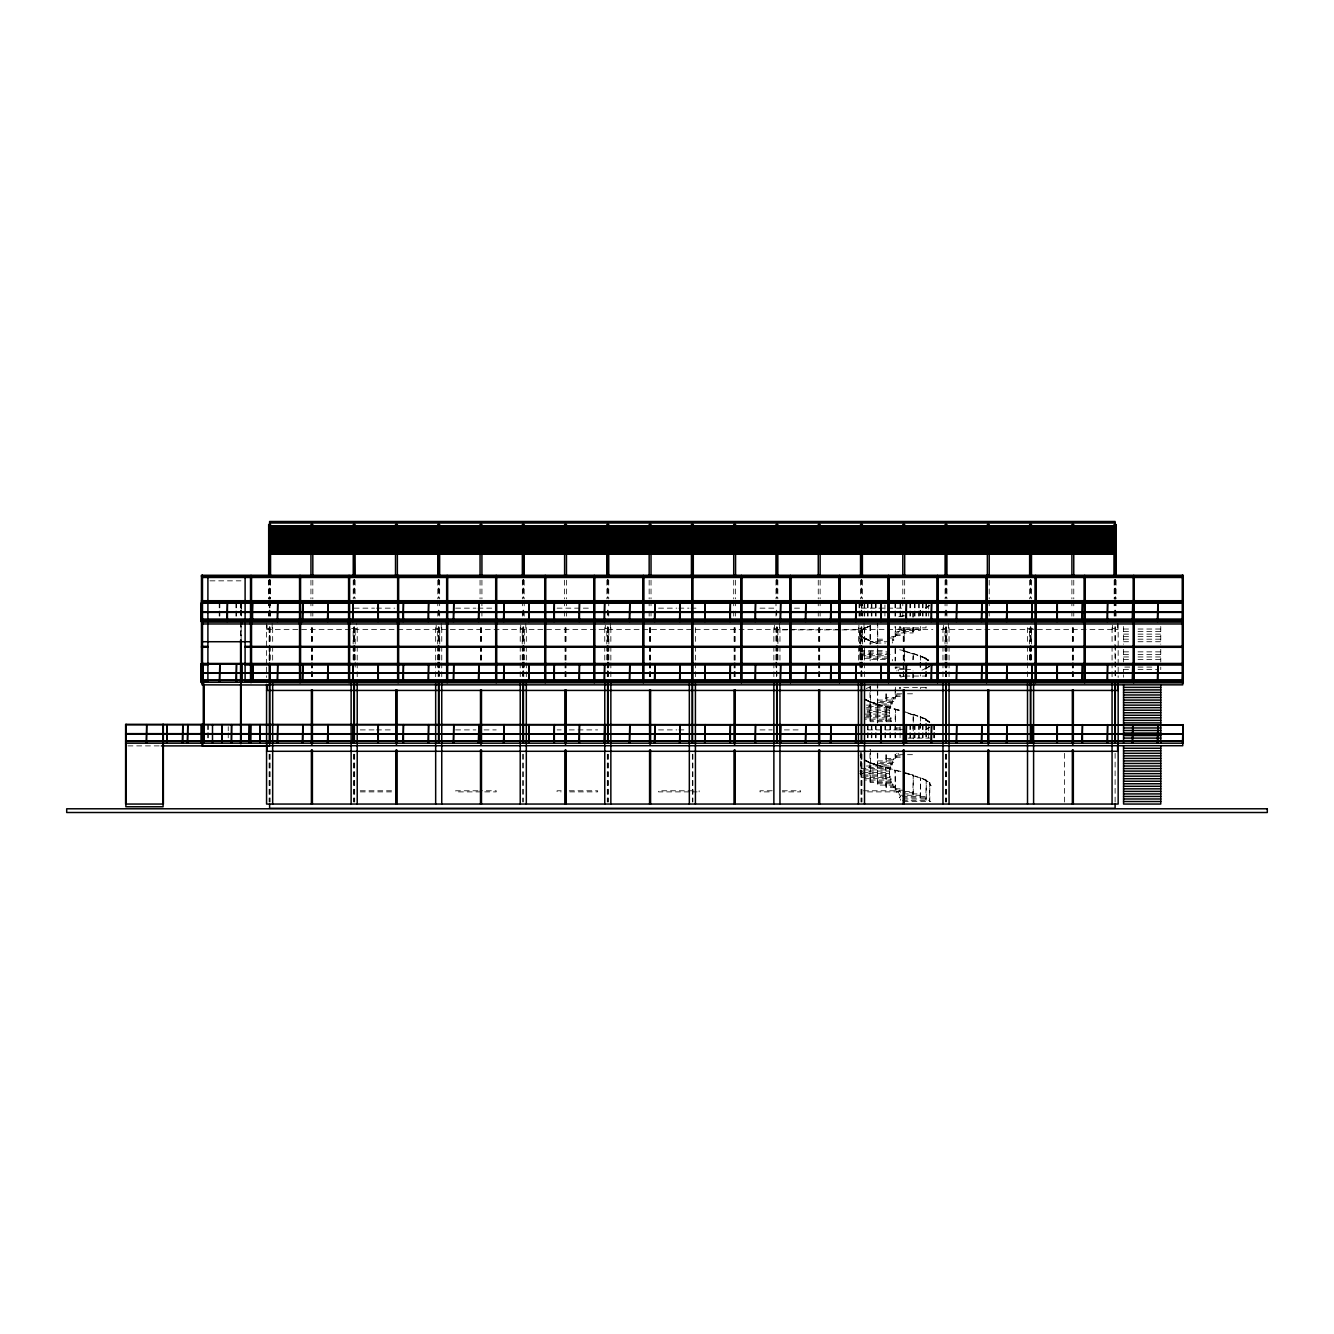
<?xml version="1.0" encoding="UTF-8"?>
<svg xmlns="http://www.w3.org/2000/svg" width="1334" height="1334" viewBox="0 0 1334 1334"><rect width="100%" height="100%" fill="white"/><g stroke="black" fill="none" stroke-linecap="round" stroke-linejoin="round"><path stroke-width="0.75" stroke-dasharray="5 3.75" d="M860.68 630.448L859.463 633.55L861.264 630.448L860.063 632.983L861.28 635.518L870.368 641.154L864.249 638.619L860.68 636.085L859.463 633.55L860.68 630.448L870.368 625.379M859.496 632.983L861.264 636.085L859.496 633.55M929.281 783.208L931.082 785.743L925.796 780.09L929.348 782.641M930.498 785.743L929.298 782.641M864.816 638.052L870.368 641.154M861.28 757.262L860.063 755.311M928.647 660.613L920.21 655.811L928.097 660.613M920.11 656.378C945.823 665.082 891.095 645.106 920.143 656.378M929.831 722.328L920.21 716.692L929.281 722.328M920.11 717.258C945.823 725.963 891.095 705.986 920.143 717.258M926.313 780.09L920.21 777.555L929.881 782.641M864.249 638.619L877.639 643.705L870.285 641.154M864.816 698.933L870.368 702.034L866.216 699.783M864.816 759.813L870.368 762.915L866.216 760.647M925.746 658.913L928.697 660.03M925.746 719.793L929.298 721.761M877.405 643.121L877.322 623.128M870.051 701.467L877.639 704.569L870.285 702.034M877.405 704.002L900.767 711.172M870.051 762.348L877.639 765.449L870.285 762.915M877.405 764.882L900.767 772.036M912.789 775.588L920.51 778.139L912.923 775.021M877.572 704.569L900.917 710.605L877.639 704.569M904.285 651.309L912.789 653.843M900.917 771.469L877.639 765.449M904.585 650.742L896.998 649.274M860.747 631.015L864.765 627.914L861.28 631.015M929.281 605.086L925.796 608.187L929.881 605.653M928.647 605.919L925.846 608.187L929.348 605.653M929.281 665.949L925.796 669.068L929.881 666.533M921.994 670.185L928.647 666.8M929.348 666.533L922.094 670.752M929.281 726.83L925.796 729.931L929.881 727.397M928.647 727.68L925.846 729.931L929.348 727.397M869.985 625.946L864.349 628.481L870.452 625.946M866.216 688.511L870.452 686.81M898.849 616.742L904.435 615.224M900.834 616.808L904.585 615.791M900.683 677.122L904.435 676.105M209.972 580.84L240.97 580.84M354.16 608.154L374.454 608.154M376.488 608.154L394.747 608.154M455.628 608.154L475.921 608.154M477.956 608.154L494.18 608.154M557.078 608.154L591.579 608.154M658.546 608.154L676.805 608.154M678.839 608.154L688.978 608.154M691.012 608.154L699.133 608.154M759.996 608.154L776.238 608.154M794.497 608.154L800.583 608.154M861.464 608.154L885.809 608.154M887.844 608.154L902.051 608.154M864.749 628.197L864.315 644.539M351.626 628.531L356.712 628.531L356.712 623.211M1028.03 628.531L1033.1 628.531M920.61 629.031L898.249 629.031L898.249 630.398L920.393 630.398L920.393 629.031M1123.562 629.031L1129.765 629.031M1138.035 629.031L1160.763 629.031M266.567 629.548L932.85 629.548M941.17 629.548L1118.159 629.548M787.277 629.881L775.904 629.881L775.904 644.005M789.344 629.881L859.78 629.881L859.78 644.005M861.197 630.732L860.764 644.072M1123.562 631.582L1129.765 631.582M1138.035 631.582L1160.763 631.582M859.563 633.266L859.98 643.605M895.281 634.117L904.685 634.117L904.685 627.914M1123.562 634.117L1129.765 634.117M1138.035 634.117L1160.763 634.117M895.281 635.468L904.469 635.468M891.612 636.652L895.498 636.652L895.498 626.313M1123.562 636.652L1129.765 636.652M1138.035 636.652L1160.763 636.652M888.01 638.002L895.281 638.002L895.064 626.313M877.522 639.186L886.093 639.186M1123.562 639.186L1129.765 639.186M1138.035 639.186L1160.763 639.186M877.522 640.537L886.093 640.537M889.194 641.721L870.168 641.721L870.168 643.071L885.392 643.071M1123.562 641.721L1129.765 641.721M1138.035 641.721L1160.763 641.721M859.78 650.692L885.476 650.692M904.269 651.025L904.685 661.364M859.563 651.859L889.561 651.859M1123.562 651.859L1129.765 651.859M1138.035 651.859L1160.763 651.859M859.78 653.226L889.361 653.226M890.162 654.41L860.764 654.41L860.764 646.14M1123.562 654.41L1129.765 654.41M1138.035 654.41L1160.763 654.41M860.98 655.761L889.561 655.761M889.194 656.945L864.315 656.945L864.315 646.606M1123.562 656.945L1129.765 656.945M1138.035 656.945L1160.763 656.945M864.532 658.296L890.162 658.296M885.392 659.48L869.968 659.48L869.968 651.209M1123.562 659.48L1129.765 659.48M1138.035 659.48L1160.763 659.48M895.064 667.083L904.469 667.083M1129.765 667.083L1123.562 667.083L1123.562 672.153M1138.035 667.083L1154.56 667.083M904.469 668.434L895.281 668.434L895.281 667.083M904.469 669.618L896.815 669.618L896.815 670.969M905.636 669.618L913.04 669.618L913.04 670.969M1123.562 669.618L1129.765 669.618M1138.035 669.618L1158.696 669.618M926.246 687.377L899.466 687.377L899.466 688.728M896.815 693.797L904.469 693.797M907.487 693.797L913.04 693.797M895.281 694.981L900.8 694.981M895.281 696.348L904.469 696.348M877.522 700.067L893.747 700.067L893.747 701.417L877.522 701.417M866.416 705.136L891.095 705.136L891.095 706.486L864.532 706.486M866.5 707.67L890.162 707.67L890.162 709.021L863.031 709.021M867.1 710.205L889.561 710.205L889.561 711.556L867.1 711.556M867.1 712.74L889.561 712.74L889.561 714.09L863.031 714.09M912.789 714.724L904.285 712.189M866.5 715.274L890.162 715.274L890.162 716.625L864.532 716.625M864.532 717.809L891.095 717.809L891.095 719.176L864.532 719.176M895.064 727.964L900.8 727.964M904.469 729.314L895.281 729.314L895.281 727.964M360.263 729.898L374.454 729.898M376.488 729.898L392.73 729.898M455.628 729.898L475.921 729.898M484.042 729.898L496.215 729.898M557.078 729.898L561.147 729.898M569.268 729.898L597.665 729.898M658.546 729.898L676.805 729.898M678.839 729.898L686.96 729.898M759.996 729.898L772.186 729.898M784.359 729.898L800.583 729.898M867.55 729.898L900.016 729.898M908.287 738.102L929.581 738.102M127.947 745.889L163.082 745.889M904.469 754.677L896.815 754.677L896.815 753.326M907.487 754.677L913.04 754.677L913.04 753.326M895.281 755.861L900.8 755.861M895.281 757.212L904.469 757.212M877.522 760.93L893.747 760.93L893.747 762.281L877.522 762.281M866.416 766.016L891.095 766.016L891.095 767.367L864.532 767.367M860.98 768.551L890.162 768.551L890.162 769.901L860.98 769.901M859.78 771.085L889.561 771.085L889.561 772.436L860.98 772.436M859.78 773.62L889.561 773.62L889.561 774.971L859.78 774.971M860.98 777.505L890.162 777.505L890.162 776.155L860.764 776.155L860.764 752.476M864.532 778.689L891.095 778.689L891.095 780.04L864.532 780.04M877.322 783.758L893.747 783.758L893.747 785.109L877.522 785.109L877.322 765.166L877.739 783.758M895.281 786.293L885.876 786.293L885.876 767.7L886.31 786.293M895.281 787.66L886.093 787.66L886.093 786.293M895.064 788.844L900.8 788.844M904.469 790.195L895.281 790.195L895.064 770.235L895.498 788.844M360.263 790.779L392.73 790.779M477.956 790.779L455.628 790.779L455.628 791.879L496.215 791.879L496.215 790.779L479.973 790.779M561.147 790.779L557.078 790.779L557.078 791.879L561.147 791.879M569.268 790.779L597.665 790.779L597.665 791.879L569.268 791.879M693.046 790.779L658.546 790.779L658.546 791.879L697.098 791.879M772.186 790.779L759.996 790.779L759.996 791.879L772.186 791.879M782.324 790.779L800.583 790.779L800.583 791.879L782.324 791.879M863.498 790.779L900.016 790.779M900.65 791.379L896.815 791.379L896.815 792.729L900.65 792.729M904.469 791.379L913.04 791.379L913.04 792.729L904.469 792.729M360.263 791.879L394.747 791.879M867.55 791.879L902.051 791.879M903.268 793.913L920.393 793.913M905.169 795.264L898.249 795.264L898.249 793.913L899.466 793.913L899.466 795.264M907.07 795.264L920.393 795.264M902.384 796.448L926.029 796.448L926.029 797.799L903.268 797.799M903.035 798.983L929.581 798.983M902.384 800.333L929.581 800.333M903.168 801.517L930.799 801.517M904.435 650.742L913.073 653.843L904.519 651.309M904.435 711.606L913.073 714.724L904.519 712.189M904.435 772.486L913.223 775.021L904.285 773.053M904.519 773.053L913.073 775.588M864.715 699.5L870.368 702.034M864.249 699.5L869.885 702.034M864.715 760.38L870.368 762.915M864.249 760.38L869.885 762.915M925.796 658.346L928.164 660.03M860.747 635.518L864.765 638.619M925.796 719.226L929.348 721.761M1160.763 626.496L1160.763 644.255M1160.763 649.324L1160.763 662.014M1160.763 667.083L1160.763 669.618M1123.562 626.496L1123.562 644.255M1123.562 649.324L1123.562 662.014M1123.562 674.704L1123.562 677.238M1118.159 623.462L1118.159 648.407M1118.159 650.492L1118.159 665.016M1118.159 667.083L1118.159 677.455M1117.642 623.211L1117.642 628.531L1112.573 628.531L1112.573 623.211M1116.041 580.19L1116.041 598.883M1116.041 600.817L1116.041 609.138M1116.041 611.122L1116.041 617.325M1115.658 579.856L1115.658 599.016M1115.658 600.634L1115.658 609.204M1115.658 611.039L1115.658 617.359M1115.307 579.356L1115.307 598.032M1115.307 610.155L1115.307 616.708M1115.307 626.78L1115.307 643.672M1115.307 645.473L1115.307 660.263M1115.307 662.098L1115.307 676.855M1114.907 579.356L1115.107 599.116M1115.107 600.634L1115.107 609.254M1114.907 610.155L1115.107 617.375M1114.907 626.78L1115.107 677.455M1115.107 753.326L1115.107 802.034M1114.557 579.856L1114.557 599.016M1114.557 600.634L1114.557 609.204M1114.557 611.039L1114.557 617.359M1114.173 580.19L1114.173 598.883M1114.173 600.817L1114.173 609.138M1114.173 611.122L1114.173 617.325M1112.072 627.664L1112.072 644.255M1112.072 646.34L1112.072 660.864M1112.072 662.931L1112.072 677.455M1073.77 580.19L1073.77 598.883M1073.77 600.817L1073.77 609.138M1073.77 611.122L1073.77 617.325M1073.336 627.664L1073.336 644.255M1073.336 646.34L1073.336 660.864M1073.336 662.931L1073.336 677.455M1072.836 627.664L1072.836 644.255M1072.836 646.34L1072.836 660.864M1072.836 662.931L1072.836 677.455M1072.336 627.664L1072.336 644.255M1072.336 646.34L1072.336 660.864M1072.336 662.931L1072.336 677.455M1071.902 580.19L1071.902 598.883M1071.902 600.817L1071.902 609.138M1071.902 611.122L1071.902 617.325M1064.382 753.326L1064.382 802.034M1031.582 644.005L1031.582 629.881L1029.548 629.881L1029.548 644.005M1031.582 646.006L1031.582 660.13M1031.499 580.19L1031.499 598.883M1031.065 627.664L1031.065 644.255M1031.065 646.34L1031.065 660.864M1030.765 579.356L1030.765 598.032M1030.765 626.78L1030.765 643.672M1030.765 645.473L1030.765 660.263M1030.565 627.664L1030.565 644.255M1030.565 646.34L1030.565 660.864M1030.365 579.356L1030.365 598.032M1030.365 626.78L1030.365 643.672M1030.365 645.473L1030.365 660.263M1030.048 627.664L1030.048 644.255M1030.048 646.34L1030.048 660.864M1029.631 580.19L1029.631 598.883M1029.548 646.006L1029.548 660.13M1027.514 627.664L1027.514 644.255M1027.514 646.34L1027.514 660.864M1027.514 662.931L1027.514 677.455M989.211 580.19L989.211 598.883M989.211 600.817L989.211 609.138M989.211 611.122L989.211 617.325M949.058 627.664L949.058 644.255M949.058 646.34L949.058 660.864M949.058 662.931L949.058 677.455M948.557 623.211L948.557 628.531L943.471 628.531L943.471 623.211M946.94 580.19L946.94 598.883M946.94 600.817L946.94 609.138M946.94 611.122L946.94 617.325M947.023 644.005L947.023 629.881L945.006 629.881L945.006 644.005M947.023 646.006L947.023 660.13M947.023 662.148L947.023 670.202M946.523 627.664L946.523 644.255M946.523 646.34L946.523 660.864M946.523 662.931L946.523 677.455M946.523 754.244L946.523 801.984M946.223 579.356L946.223 598.032M946.223 610.155L946.223 616.708M946.223 626.78L946.223 643.672M946.223 645.473L946.223 660.263M946.223 662.098L946.223 676.855M946.006 627.664L946.006 644.255M946.006 646.34L946.006 660.864M946.006 662.931L946.006 677.455M946.006 754.244L946.006 801.984M945.806 579.356L945.806 598.032M945.806 610.155L945.806 616.708M945.806 626.78L945.806 643.672M945.806 645.473L945.806 660.263M945.806 662.098L945.806 676.855M945.506 627.664L945.506 644.255M945.506 646.34L945.506 660.864M945.506 662.931L945.506 677.455M945.506 754.244L945.506 801.984M945.089 580.19L945.089 598.883M945.089 600.817L945.089 609.138M945.089 611.122L945.089 617.325M945.006 646.006L945.006 660.13M945.006 662.148L945.006 670.202M942.971 627.664L942.971 644.255M942.971 646.34L942.971 660.864M942.971 662.931L942.971 677.455M934.467 724.579L934.467 730.782M934.467 732.85L934.467 739.053M934.134 724.579L934.134 730.782M934.134 732.85L934.134 739.053M933.883 724.579L933.883 730.782M933.883 732.85L933.883 739.053M929.798 801.517L929.798 782.925L929.364 801.517M928.664 604.902L928.664 609.021M928.664 611.089L928.664 617.292M928.664 726.646L928.664 730.782M928.664 732.85L928.664 739.053M926.43 602.835L926.43 609.021M926.43 611.089L926.43 617.292M926.246 662.765L926.246 677.238M926.246 723.645L926.43 730.782M926.246 731.899L926.43 739.053M926.246 798.983L926.246 780.39L925.829 798.983M926.029 626.496L926.029 627.847L899.466 627.847L899.466 626.496M926.029 674.704L926.029 676.055L899.466 676.055L899.466 674.704M926.029 687.377L926.029 688.728M926.029 798.983L926.029 800.333M925.846 602.835L925.846 609.021M925.846 611.089L925.846 617.292M925.829 662.765L925.829 677.238M925.829 723.645L925.846 730.782M925.829 731.899L925.846 739.053M923.078 602.835L923.078 609.021M923.078 611.089L923.078 617.292M923.078 724.579L923.078 730.782M923.078 732.85L923.078 739.053M922.494 602.835L922.494 609.021M922.494 611.089L922.494 617.292M922.494 724.579L922.494 730.782M922.494 732.85L922.494 739.053M920.61 610.438L920.61 616.642M920.393 626.496L920.393 627.847M920.61 660.23L920.61 656.095L920.177 660.23M920.61 662.298L920.61 670.568M920.393 674.704L920.393 676.055M920.393 687.377L920.393 688.728M920.61 721.11L920.61 716.975L920.177 721.11M920.61 723.178L920.61 729.364M920.393 797.799L920.61 777.839L920.177 796.448M920.177 610.438L920.177 616.642M920.177 662.298L920.177 670.568M920.177 723.178L920.177 729.364M919.259 602.835L919.259 609.021M919.259 611.089L919.259 617.292M919.259 724.579L919.259 730.782M919.259 732.85L919.259 739.053M918.659 602.835L918.659 609.021M918.659 611.089L918.659 617.292M918.659 724.579L918.659 730.782M918.659 732.85L918.659 739.053M915.024 602.835L915.024 609.021M915.024 611.089L915.024 617.292M915.024 724.579L915.024 730.782M915.024 732.85L915.024 739.053M914.44 602.835L914.44 609.021M914.44 611.089L914.44 617.292M914.44 724.579L914.44 730.782M914.44 732.85L914.44 739.053M913.256 612.973L913.256 617.108M913.256 627.447L913.256 631.582L896.815 631.582L896.815 632.933L913.04 632.933L913.04 631.582M913.256 659.763L913.256 653.56L912.823 659.763M913.256 673.853L913.256 677.989M913.256 730.965L913.256 714.44L912.823 730.965M913.256 734.734L913.256 738.853M913.256 793.913L913.256 775.304L912.823 793.913M913.04 629.031L913.04 630.398M913.04 793.913L913.04 795.264M912.823 612.973L912.823 617.108M912.823 627.447L912.823 631.582M912.823 673.853L912.823 677.989M910.455 602.835L910.455 609.021M910.455 611.089L910.455 617.292M910.455 724.579L910.455 730.782M910.455 732.85L910.455 739.053M909.871 602.835L909.871 609.021M909.871 611.089L909.871 617.292M909.871 724.579L909.871 730.782M909.871 732.85L909.871 739.053M904.669 580.19L904.669 598.883M904.252 627.664L904.252 644.255M904.252 646.34L904.269 661.364M903.735 627.664L903.735 644.255M903.735 646.34L903.735 660.864M903.735 662.931L903.735 677.455M903.235 627.664L903.235 644.255M903.235 646.34L903.235 660.864M903.235 662.931L903.235 677.455M902.801 580.19L902.801 598.883M902.801 600.817L902.801 609.138M902.801 611.122L902.801 617.325M900.65 602.835L900.65 609.021M900.65 611.089L900.65 617.292M900.417 626.496L900.417 627.847M900.417 674.704L900.417 676.055M900.417 687.377L900.417 688.728M900.417 798.983L900.417 800.333M900.066 602.835L900.066 609.021M900.066 611.089L900.066 617.292M900.066 726.646L900.066 730.782M900.066 732.85L900.066 739.053M899.466 629.031L899.466 630.398M898.249 631.582L898.249 632.933M898.249 669.618L898.249 670.969M898.249 753.326L898.249 754.677M898.249 791.379L898.249 792.729M896.815 634.117L896.815 635.468M896.815 667.083L896.815 668.434M896.815 694.981L896.815 696.348M896.815 727.964L896.815 729.314M896.815 755.861L896.815 757.212M896.815 788.844L896.815 790.195M895.581 602.835L895.581 609.021M895.581 611.089L895.581 617.292M895.498 648.491L895.498 660.88M895.498 687.193L895.498 697.532L886.093 697.532L886.093 698.883L895.281 698.883L895.064 687.193M895.498 721.761L895.498 709.354L895.064 721.761M895.581 724.579L895.581 730.782M895.581 732.85L895.581 739.053M895.498 754.26L895.498 758.396L886.093 758.396L886.093 759.746L895.281 759.746L895.064 754.26M895.064 648.491L895.064 660.88M894.981 602.835L894.981 609.021M894.981 611.089L894.981 617.292M894.981 724.579L894.981 730.782M894.981 732.85L894.981 739.053M893.747 636.652L893.747 638.002M893.747 697.532L893.747 698.883M893.747 758.396L893.747 759.746M893.747 786.293L893.747 787.66M892.329 641.721L892.329 643.071M892.329 659.48L892.329 660.83M892.329 700.067L892.329 701.417M892.329 760.93L892.329 762.281M892.329 783.758L892.329 785.109M891.095 702.601L891.095 703.952M891.095 720.36L891.095 721.711M891.095 763.465L891.095 764.832M891.095 781.224L891.095 782.574M890.495 724.579L890.495 730.782M890.495 732.85L890.495 739.053M890.162 705.136L890.162 706.486M890.162 717.809L890.162 719.176M890.162 766.016L890.162 767.367M890.162 778.689L890.162 780.04M889.911 724.579L889.911 730.782M889.911 732.85L889.911 739.053M889.561 707.67L889.561 709.021M889.561 715.274L889.561 716.625M889.561 768.551L889.561 769.901M889.561 776.155L889.561 777.505M889.361 710.205L889.361 711.556M889.361 712.74L889.361 714.09M889.361 771.085L889.361 772.436M889.361 773.62L889.361 774.971M886.31 693.863L886.31 700.067M886.31 721.294L886.31 706.82L885.876 721.294M886.31 754.744L886.31 760.93M886.093 700.067L886.093 701.417M886.093 760.93L886.093 762.281M886.093 783.758L886.093 785.109M885.876 693.863L885.876 700.067M885.876 754.744L885.876 760.93M885.509 724.579L885.509 730.782M885.509 732.85L885.509 739.053M884.926 604.902L884.926 609.021M884.926 611.089L884.926 617.292M884.926 724.579L884.926 730.782M884.926 732.85L884.926 739.053M877.739 623.128L877.739 641.721M877.739 645.473L877.739 659.946M877.739 683.992L877.739 688.127M877.739 690.195L877.739 702.601M877.739 722.895L877.739 704.285L877.322 722.895M877.739 753.143L877.739 763.465M877.322 649.608L877.522 660.83M877.322 683.992L877.322 688.127M877.322 690.195L877.522 703.952M877.322 753.143L877.522 764.832M876.138 602.835L876.138 609.021M876.138 611.089L876.138 617.292M876.138 724.579L876.138 730.782M876.138 732.85L876.138 739.053M875.538 602.835L875.538 609.021M875.538 611.089L875.538 617.292M875.538 724.579L875.538 730.782M875.538 732.85L875.538 739.053M871.902 602.835L871.902 609.021M871.902 611.089L871.902 617.292M871.902 724.579L871.902 730.782M871.902 732.85L871.902 739.053M871.319 602.835L871.319 609.021M871.319 611.089L871.319 617.292M871.319 724.579L871.319 730.782M871.319 732.85L871.319 739.053M870.385 625.663L870.385 644.255M870.385 651.209L870.385 659.48M870.385 686.526L870.385 720.36M870.385 749.475L870.385 781.224M870.168 656.945L870.168 658.296M870.168 659.48L870.168 660.83M870.168 705.136L870.168 706.486M870.168 717.809L870.168 719.176M870.168 720.36L870.168 721.711L892.329 721.711L892.329 720.36L869.968 720.36L869.968 686.526M870.168 766.016L870.168 767.367M870.168 778.689L870.168 780.04M870.168 781.224L870.168 782.574L892.329 782.574L892.329 781.224L869.968 781.224L869.968 749.475M869.968 625.663L869.968 644.255M868.084 602.835L868.084 609.021M868.084 611.089L868.084 617.292M868.084 724.579L868.084 730.782M868.084 732.85L868.084 739.053M867.484 602.835L867.484 609.021M867.484 611.089L867.484 617.292M867.484 724.579L867.484 730.782M867.484 732.85L867.484 739.053M864.715 602.835L864.715 609.021M864.715 611.089L864.715 617.292M864.515 627.664L864.749 644.539M864.515 646.34L864.515 660.864M864.515 662.931L864.515 677.455M864.132 602.835L864.132 609.021M864.132 611.089L864.132 617.292M863.998 623.211L863.998 628.531L858.929 628.531L858.929 623.211M862.398 580.19L862.398 598.883M862.398 600.817L862.398 609.138M862.398 611.122L862.398 617.325M862.481 644.005L862.481 629.881L860.447 629.881L860.447 644.005M862.481 646.006L862.481 660.13M862.481 662.148L862.481 670.202M861.897 602.835L861.897 609.021M861.897 611.089L861.897 617.292M861.964 627.664L861.964 644.255M861.964 646.34L861.964 660.864M861.964 662.931L861.964 677.455M861.964 754.244L861.964 801.984M861.664 579.356L861.664 598.032M861.664 610.155L861.664 616.708M861.664 626.78L861.464 644.255M861.664 645.473L861.464 660.864M861.664 662.098L861.464 677.455M861.464 754.244L861.464 801.984M861.264 579.356L861.264 598.032M861.297 602.835L861.297 609.021M861.264 610.155L861.297 617.292M861.264 626.78L861.197 644.072M861.264 645.473L861.264 660.263M861.264 662.098L861.264 676.855M861.197 752.476L861.197 776.155M860.964 627.664L860.964 644.255M860.964 646.34L860.964 660.864M860.964 662.931L860.964 677.455M860.964 754.244L860.964 801.984M860.53 580.19L860.53 598.883M860.53 600.817L860.53 609.138M860.53 611.122L860.53 617.325M860.447 646.006L860.447 660.13M860.447 662.148L860.447 670.202M859.98 645.673L859.98 651.859M859.646 602.835L859.646 609.021M859.646 611.089L859.646 617.292M859.563 645.673L859.78 660.13M859.78 662.148L859.78 670.202M859.063 602.835L859.063 609.021M859.063 611.089L859.063 617.292M858.412 627.664L858.412 644.255M858.412 646.34L858.412 660.864M820.127 580.19L820.127 598.883M820.127 600.817L820.127 609.138M820.127 611.122L820.127 617.325M819.693 627.664L819.693 644.255M819.693 646.34L819.693 660.864M819.693 662.931L819.693 677.455M819.193 627.664L819.193 644.255M819.193 646.34L819.193 660.864M819.193 662.931L819.193 677.455M818.676 627.664L818.676 644.255M818.676 646.34L818.676 660.864M818.676 662.931L818.676 677.455M818.259 580.19L818.259 598.883M818.259 600.817L818.259 609.138M818.259 611.122L818.259 617.325M779.956 627.664L779.956 644.255M779.956 646.34L779.956 660.864M779.456 623.211L779.456 628.531L774.37 628.531L774.37 623.211M777.839 580.19L777.839 598.883M777.922 629.881L777.922 644.005M777.922 646.006L777.922 660.13M777.422 627.664L777.422 644.255M777.422 646.34L777.422 660.864M777.122 579.356L777.122 598.032M777.122 626.78L777.122 643.672M777.122 645.473L777.122 660.263M776.705 579.356L776.705 598.032M776.705 610.155L776.705 616.708M776.705 626.78L776.922 644.255M776.705 645.473L776.922 660.864M776.705 662.098L776.922 677.455M776.405 627.664L776.405 644.255M776.405 646.34L776.405 660.864M776.405 662.931L776.405 677.455M775.988 580.19L775.988 598.883M775.988 600.817L775.988 609.138M775.988 611.122L775.988 617.325M775.904 646.006L775.904 660.13M775.904 662.148L775.904 670.202M773.87 627.664L773.87 644.255M773.87 646.34L773.87 660.864M773.87 662.931L773.87 677.455M735.568 580.19L735.568 598.883M735.568 600.817L735.568 609.138M735.568 611.122L735.568 617.325M735.151 627.664L735.151 644.255M735.151 646.34L735.151 660.864M735.151 662.931L735.151 677.455M734.634 627.664L734.634 644.255M734.634 646.34L734.634 660.864M734.634 662.931L734.634 677.455M734.134 627.664L734.134 644.255M734.134 646.34L734.134 660.864M734.134 662.931L734.134 677.455M733.717 580.19L733.717 598.883M733.717 600.817L733.717 609.138M733.717 611.122L733.717 617.325M699.133 790.779L699.133 791.879M695.414 627.664L695.414 644.255M695.414 646.34L695.414 660.864M695.414 662.931L695.414 677.455M692.88 754.244L692.88 801.984M692.363 754.244L692.363 801.984M651.025 580.19L651.025 598.883M651.025 600.817L651.025 609.138M651.025 611.122L651.025 617.325M650.592 627.664L650.592 644.255M650.592 646.34L650.592 660.864M650.592 662.931L650.592 677.455M650.092 627.664L650.092 644.255M650.092 646.34L650.092 660.864M650.092 662.931L650.092 677.455M649.575 627.664L649.575 644.255M649.575 646.34L649.575 660.864M649.575 662.931L649.575 677.455M649.158 580.19L649.158 598.883M649.158 600.817L649.158 609.138M649.158 611.122L649.158 617.325M610.855 627.664L610.855 644.255M610.855 646.34L610.855 660.864M610.855 662.931L610.855 677.455M610.355 623.211L610.355 628.531L605.286 628.531L605.286 623.211M608.838 644.005L608.838 629.881L606.803 629.881L606.803 644.005M608.838 646.006L608.838 660.13M608.838 662.148L608.838 670.202M608.738 580.19L608.738 598.883M608.738 600.817L608.738 609.138M608.738 611.122L608.738 617.325M608.321 627.664L608.321 644.255M608.321 646.34L608.321 660.864M608.321 662.931L608.321 677.455M608.321 754.244L608.321 801.984M608.021 579.356L608.021 598.032M608.021 610.155L608.021 616.708M608.021 626.78L608.021 643.672M608.021 645.473L608.021 660.263M608.021 662.098L608.021 676.855M607.82 627.664L607.82 644.255M607.82 646.34L607.82 660.864M607.82 662.931L607.82 677.455M607.82 754.244L607.82 801.984M607.62 579.356L607.62 598.032M607.62 610.155L607.62 616.708M607.62 626.78L607.62 643.672M607.62 645.473L607.62 660.263M607.62 662.098L607.62 676.855M607.303 627.664L607.303 644.255M607.303 646.34L607.303 660.864M607.303 662.931L607.303 677.455M607.303 754.244L607.303 801.984M606.887 580.19L606.887 598.883M606.803 646.006L606.803 660.13M604.769 627.664L604.769 644.255M604.769 646.34L604.769 660.864M566.466 580.19L566.466 598.883M566.466 600.817L566.466 609.138M566.466 611.122L566.466 617.325M566.05 627.664L566.05 644.255M566.05 646.34L566.05 660.864M566.05 662.931L566.05 677.455M565.533 627.664L565.533 644.255M565.533 646.34L565.533 660.864M565.533 662.931L565.533 677.455M565.032 627.664L565.032 644.255M565.032 646.34L565.032 660.864M565.032 662.931L565.032 677.455M564.615 580.19L564.615 598.883M564.615 600.817L564.615 609.138M564.615 611.122L564.615 617.325M526.313 627.664L526.313 644.255M526.313 646.34L526.313 660.864M526.313 662.931L526.313 677.455M525.796 623.211L525.796 628.531L520.727 628.531L520.727 623.211M524.195 580.19L524.195 598.883M524.195 600.817L524.195 609.138M524.195 611.122L524.195 617.325M524.279 644.005L524.279 629.881L522.244 629.881L522.244 644.005M524.279 646.006L524.279 660.13M524.279 662.148L524.279 670.202M523.778 627.664L523.778 644.255M523.778 646.34L523.778 660.864M523.778 662.931L523.778 677.455M523.462 579.356L523.462 598.032M523.462 610.155L523.462 616.708M523.462 626.78L523.262 644.255M523.462 645.473L523.262 660.864M523.462 662.098L523.262 677.455M523.262 754.244L523.262 801.984M523.061 579.356L523.061 598.032M523.061 610.155L523.061 616.708M523.061 626.78L523.061 643.672M523.061 645.473L523.061 660.263M523.061 662.098L523.061 676.855M522.761 627.664L522.761 644.255M522.761 646.34L522.761 660.864M522.761 662.931L522.761 677.455M522.761 754.244L522.761 801.984M522.344 580.19L522.344 598.883M522.344 600.817L522.344 609.138M522.344 611.122L522.344 617.325M522.244 646.006L522.244 660.13M522.244 662.148L522.244 670.202M520.227 627.664L520.227 644.255M520.227 646.34L520.227 660.864M520.227 662.931L520.227 677.455M481.924 580.19L481.924 598.883M481.924 600.817L481.924 609.138M481.924 611.122L481.924 617.325M481.491 627.664L481.491 644.255M481.491 646.34L481.491 660.864M480.99 627.664L480.99 644.255M480.99 646.34L480.99 660.864M480.49 627.664L480.49 644.255M480.49 646.34L480.49 660.864M480.057 580.19L480.057 598.883M441.754 627.664L441.754 644.255M441.754 646.34L441.754 660.864M441.754 662.931L441.754 677.455M441.254 623.211L441.254 628.531L436.185 628.531L436.185 623.211M439.653 580.19L439.653 598.883M439.653 600.817L439.653 609.138M439.653 611.122L439.653 617.325M439.736 644.005L439.736 629.881L437.702 629.881L437.702 644.005M439.736 646.006L439.736 660.13M439.736 662.148L439.736 670.202M439.219 627.664L439.219 644.255M439.219 646.34L439.219 660.864M439.219 662.931L439.219 677.455M438.919 579.356L438.919 598.032M438.919 610.155L438.919 616.708M438.919 626.78L438.919 643.672M438.919 645.473L438.919 660.263M438.919 662.098L438.919 676.855M438.519 579.356L438.519 598.032M438.519 610.155L438.519 616.708M438.519 626.78L438.719 644.255M438.519 645.473L438.719 660.864M438.519 662.098L438.719 677.455M438.202 627.664L438.202 644.255M438.202 646.34L438.202 660.864M438.202 662.931L438.202 677.455M437.785 580.19L437.785 598.883M437.785 600.817L437.785 609.138M437.785 611.122L437.785 617.325M437.702 646.006L437.702 660.13M437.702 662.148L437.702 670.202M435.668 627.664L435.668 644.255M435.668 646.34L435.668 660.864M435.668 662.931L435.668 677.455M357.212 627.664L357.212 644.255M357.212 646.34L357.212 660.864M357.212 662.931L357.212 677.455M355.094 580.19L355.094 598.883M355.178 644.005L355.178 629.881L353.16 629.881L353.16 644.005M355.178 646.006L355.178 660.13M355.178 662.148L355.178 670.202M354.677 627.664L354.677 644.255M354.677 646.34L354.677 660.864M354.677 754.244L354.677 801.984M354.377 579.356L354.377 598.032M354.377 626.78L354.377 643.672M354.377 645.473L354.377 660.263M354.16 627.664L354.16 644.255M354.16 646.34L354.16 660.864M354.16 754.244L354.16 801.984M353.96 579.356L353.96 598.032M353.96 626.78L353.96 643.672M353.96 645.473L353.96 660.263M353.66 627.664L353.66 644.255M353.66 646.34L353.66 660.864M353.66 754.244L353.66 801.984M353.243 580.19L353.243 598.883M353.16 646.006L353.16 660.13M312.823 580.19L312.823 598.883M312.823 600.817L312.823 609.138M312.823 611.122L312.823 617.325M312.406 627.664L312.406 644.255M312.406 646.34L312.406 660.864M312.406 662.931L312.406 677.455M311.889 627.664L311.889 644.255M311.889 646.34L311.889 660.864M311.889 662.931L311.889 677.455M311.389 627.664L311.389 644.255M311.389 646.34L311.389 660.864M311.389 662.931L311.389 677.455M310.955 580.19L310.955 598.883M310.955 600.817L310.955 609.138M310.955 611.122L310.955 617.325M272.67 627.664L272.67 644.255M272.67 646.34L272.67 660.864M272.153 623.211L272.153 628.531L267.083 628.531L267.083 623.211M270.552 580.19L270.552 598.883M270.552 600.817L270.552 609.138M270.552 611.122L270.552 617.325M270.168 579.856L270.168 599.016M270.168 600.634L270.168 609.204M270.168 611.039L270.168 617.359M270.118 627.664L270.118 644.255M270.118 646.34L270.118 660.864M270.118 754.244L270.118 801.984M269.818 579.356L269.818 598.032M269.918 602.835L269.918 609.021M269.818 610.155L269.918 617.292M269.818 626.78L269.818 643.672M269.818 645.473L269.818 660.263M269.618 579.856L269.618 599.116M269.618 600.634L269.618 609.254M269.618 611.039L269.618 617.375M269.618 627.664L269.618 648.407M269.618 650.492L269.618 660.864M269.618 754.244L269.618 801.984M269.418 579.356L269.418 598.032M269.318 602.835L269.318 609.021M269.418 610.155L269.318 617.292M269.418 626.78L269.418 643.672M269.418 645.473L269.418 660.263M269.068 579.856L269.068 599.016M269.068 600.634L269.068 609.204M269.068 611.039L269.068 617.359M269.118 627.664L269.118 644.255M269.118 646.34L269.118 660.864M269.118 754.244L269.118 801.984M268.684 580.19L268.684 598.883M268.684 600.817L268.684 609.138M268.684 611.122L268.684 617.325M266.567 623.462L266.567 648.407M266.567 650.492L266.567 665.016M266.567 667.083L266.567 677.455M241.421 604.902L241.421 609.021M241.421 611.089L241.421 617.292M241.171 602.835L241.171 609.021M241.171 610.172L241.171 617.292M241.171 622.061L241.171 639.003M241.12 604.602L241.12 609.171M241.12 610.689L241.12 617.292M241.12 626.08L241.12 639.603M240.57 602.835L240.62 609.171M240.57 610.172L240.57 617.509M240.57 622.061L240.62 639.603M236.518 602.835L236.518 609.021M236.518 611.089L236.518 617.292M235.918 602.835L235.918 609.021M235.918 611.089L235.918 617.292M228.247 726.646L228.247 730.782M228.247 732.85L228.247 739.053M219.827 602.835L219.827 609.021M219.827 611.089L219.827 617.292M219.226 602.835L219.226 609.021M219.226 611.089L219.226 617.292M208.321 724.579L208.321 730.782M208.321 732.85L208.321 739.053M207.72 724.579L207.72 730.782M207.72 732.85L207.72 739.053M893.747 639.186L892.329 639.186L892.329 640.537L893.747 640.537L893.747 639.186M892.329 702.601L870.168 702.601L870.168 703.952L892.329 703.952L892.329 702.601M892.329 763.465L870.168 763.465L870.168 764.832L892.329 764.832L892.329 763.465M900.417 796.448L899.466 797.799L900.417 796.448"/><path stroke-width="1.5" d="M269.618 523.011L1115.107 523.011M353.96 575.204L353.96 524.979L354.377 575.204M523.061 575.204L523.061 524.979L523.462 575.204M607.62 575.204L607.62 524.979L608.021 575.204M776.705 575.204L776.705 524.979L777.122 575.204M861.264 575.204L861.264 524.979L861.664 575.204M1030.365 575.204L1030.365 524.979L1030.765 575.204M1114.907 524.979L1115.307 574.971M269.618 525.746L1115.107 525.746M1115.107 526.063L269.618 526.063L269.618 521.494L1115.107 521.494L1114.907 574.971M269.618 526.93L1115.107 526.93M269.618 528.097L1115.107 528.097M269.618 529.231L1115.107 529.231M269.618 530.348L1115.107 530.348M269.618 531.432L1115.107 531.432M269.618 532.499L1115.107 532.499M269.618 533.533L1115.107 533.533M269.618 534.55L1115.107 534.55M269.618 535.534L1115.107 535.534M269.618 536.485L1115.107 536.485M269.618 537.419L1115.107 537.419M269.618 538.336L1115.107 538.336M269.618 539.219L1115.107 539.219M269.618 540.087L1115.107 540.087M269.618 540.92L1115.107 540.92M269.618 541.721L1115.107 541.721M269.618 542.504L1115.107 542.504M269.618 543.255L1115.107 543.255M269.618 543.989L1115.107 543.989M269.618 544.706L1115.107 544.706M269.618 545.373L1115.107 545.373M269.618 546.04L1115.107 546.04M269.618 546.673L1115.107 546.673M269.618 547.274L1115.107 547.274M269.618 547.857L1115.107 547.857M269.618 548.407L1115.107 548.407M269.618 548.941L1115.107 548.941M269.618 549.441L1115.107 549.441M269.618 549.925L1115.107 549.925M269.618 550.375L1115.107 550.375M269.618 550.792L1115.107 550.792M269.618 551.209L1115.107 551.209M269.618 551.576L1115.107 551.576M269.618 551.926L1115.107 551.926M269.618 552.259L1115.107 552.259M269.618 552.559L1115.107 552.559M269.618 552.826L1115.107 552.826M269.618 553.076L1115.107 553.01M269.618 553.243L1115.107 553.31M269.618 553.51L1115.107 553.627M1115.107 553.827L269.618 553.96L1115.107 554.027M201.467 575.771L1183.258 575.771M201.984 576.188L1182.758 576.188M201.467 576.288L202.485 576.288M1182.241 576.288L1183.258 576.288M201.984 577.472L1182.758 577.472M201.467 600.634L202.485 600.634M1182.241 600.634L1183.258 600.634M201.984 600.717L1182.758 600.717M201.467 601.651L1183.258 601.651M201.984 602.568L1182.758 602.568M202.268 602.835L201.084 602.835L201.084 621.427L1183.041 621.427M1183.041 602.835L1182.458 621.427M201.984 603.085L1182.758 603.085M201.984 611.872L1182.758 611.872M201.984 612.389L1182.758 612.389M201.984 619.143L1182.758 619.143M201.984 619.66L1182.758 619.66M201.467 620.927L202.485 620.927M1182.241 620.927L1183.258 620.927M201.984 621.01L1182.758 621.01M201.467 621.944L1183.258 621.944M201.984 623.962L1182.758 623.962M201.984 641.721L251.025 641.721M201.467 646.29L207.904 646.373M245.106 646.373L1183.258 646.29M201.467 647.307L207.904 647.223M245.106 647.223L1183.258 647.307M1182.758 663.448L202.568 663.448L202.535 682.308M269.318 663.698L270.218 663.698L270.218 682.308M1183.041 663.698L1182.458 682.308M201.467 664.049L1183.258 664.049M201.984 664.132L207.904 664.132M245.106 664.132L1182.758 664.132M201.467 665.049L207.904 664.966M245.106 664.966L1183.258 665.049M202.568 672.753L1182.758 672.753M202.568 673.253L1182.758 673.253M202.568 680.023L1182.758 680.023M202.568 680.523L1182.758 680.523M201.467 681.791L202.485 681.791M1182.241 681.791L1183.258 681.791M201.984 681.874L207.904 681.874M245.106 681.874L1182.758 681.874M1183.258 682.308L201.084 682.308L201.084 663.698L201.684 682.308M269.401 682.725L1183.258 682.808L1183.258 575.271L201.467 575.271L201.467 682.808L202.485 682.808L202.485 575.271M269.618 663.448L269.618 685.009L201.984 684.842L201.984 575.354M268.784 684.842L1182.758 684.842L1182.758 575.354M1123.562 687.377L1160.763 687.377M1123.562 689.911L1160.763 689.911M266.567 690.428L1118.159 690.428M1123.562 692.446L1160.763 692.446M1123.562 694.981L1160.763 694.981M1123.562 697.532L1160.763 697.532M1123.562 700.067L1160.763 700.067M1123.562 702.601L1160.763 702.601M1123.562 705.136L1160.763 705.136M1123.562 707.67L1160.763 707.67M1123.562 710.205L1160.763 710.205M1123.562 712.74L1160.763 712.74M1123.562 715.274L1160.763 715.274M1123.562 717.809L1160.763 717.809M1123.562 720.36L1160.763 720.36M1123.562 722.895L1160.763 722.895M212.506 724.579L212.506 743.188M269.318 724.579L270.218 724.579L270.218 743.188M125.629 724.829L1182.758 724.829L125.629 724.329L125.596 804.052L163.382 804.052L163.332 724.329M1123.562 725.429L1160.763 725.429M1123.562 727.964L1160.763 727.964M1123.562 730.498L1160.763 730.498M1123.562 733.033L1160.763 733.033M125.629 733.633L1182.758 734.134L125.596 734.184M1123.562 735.568L1160.763 735.568M1123.562 738.102L1160.763 738.102M1123.562 740.637L1160.763 740.637M125.629 740.904L1182.758 740.904L125.629 741.404M125.596 743.188L1183.041 743.188L1183.041 724.579L1182.458 743.188M161.297 745.889L269.618 745.889L269.618 724.329M1123.562 748.257L1160.763 748.257M1123.562 750.792L1160.763 750.792M266.567 751.292L1118.159 751.292M1123.562 753.326L1160.763 753.326M1123.562 755.861L1160.763 755.861M1123.562 758.396L1160.763 758.396M1123.562 760.93L1160.763 760.93M1123.562 763.465L1160.763 763.465M1123.562 766.016L1160.763 766.016M1123.562 768.551L1160.763 768.551M1123.562 771.085L1160.763 771.085M1123.562 773.62L1160.763 773.62M1123.562 776.155L1160.763 776.155M1123.562 778.689L1160.763 778.689M1123.562 781.224L1160.763 781.224M1123.562 783.758L1160.763 783.758M1123.562 786.293L1160.763 786.293M1123.562 788.844L1160.763 788.844M1123.562 791.379L1160.763 791.379M1123.562 793.913L1160.763 793.913M1123.562 796.448L1160.763 796.448M1123.562 798.983L1160.763 798.983M1123.562 801.517L1160.763 801.517M1182.758 743.188L1182.758 745.723L201.984 745.723L201.984 743.188M1182.241 575.271L1182.241 682.808M1160.763 684.842L1160.763 743.188M1160.763 745.723L1160.763 804.052L1123.562 804.052L1123.562 745.723M1157.895 621.427L1157.895 602.835L1157.312 621.427M1157.895 682.308L1157.895 663.698L1157.312 682.308M1157.895 743.188L1157.895 724.579L1157.312 743.188M1134.217 575.771L1134.217 682.308M1133.717 575.354L1133.717 682.725M1133.2 575.771L1133.2 682.308M1132.749 621.427L1132.749 602.835L1132.166 621.427M1132.749 682.308L1132.749 663.698L1132.166 682.308M1132.749 743.188L1132.749 724.579L1132.166 743.188M1123.562 684.842L1123.562 743.188M1118.159 683.692L1118.159 804.052L266.567 804.052L266.567 684.342M1117.642 684.075L1117.642 689.411M1117.642 744.956L1117.642 750.275M1116.041 576.338L1116.041 524.529L1114.173 524.529L1114.173 576.338M1115.658 524.529L1115.658 576.071M1115.307 682.875L1115.307 743.238M1114.907 682.875L1114.907 743.238M1115.107 804.052L1115.107 808.287L269.618 808.287L269.618 804.052M1114.557 524.529L1114.557 576.071M1112.072 683.692L1112.072 804.052M1107.604 621.427L1107.604 602.835L1107.003 621.427M1107.604 682.308L1107.604 663.698L1107.003 682.308M1107.604 743.188L1107.604 724.579L1107.003 743.188M1085.176 575.771L1085.176 682.308M1084.675 575.354L1084.675 682.725M1084.158 575.771L1084.158 682.308M1082.458 621.427L1082.458 602.835L1081.857 621.427M1082.458 682.308L1082.458 663.698L1081.857 682.308M1082.458 743.188L1082.458 724.579L1081.857 743.188M1073.77 576.338L1073.77 524.529L1071.902 524.529L1071.902 576.338M1073.336 689.911L1073.336 743.872M1073.336 750.092L1073.336 804.052M1072.836 689.911L1072.836 743.872M1072.836 750.092L1072.836 804.052M1072.336 689.911L1072.336 743.872M1072.336 750.092L1072.336 804.052M1057.312 621.427L1057.312 602.835L1056.711 621.427M1057.312 682.308L1057.312 663.698L1056.711 682.308M1057.312 743.188L1057.312 724.579L1056.711 743.188M1036.134 575.771L1036.134 682.308M1035.634 575.354L1035.634 682.725M1035.134 575.771L1035.134 682.308M1033.6 683.692L1033.6 804.052M1032.166 621.427L1032.166 602.835L1031.566 621.427M1032.166 682.308L1032.166 663.698L1031.566 682.308M1032.166 743.188L1032.166 724.579L1031.566 743.188M1031.499 576.338L1031.499 524.529L1029.631 524.529L1029.631 576.338M1030.765 682.875L1030.765 743.238M1030.365 682.875L1030.365 743.238M1027.514 683.692L1027.514 804.052M1007.003 621.427L1007.003 602.835L1006.42 621.427M1007.003 682.308L1007.003 663.698L1006.42 682.308M1007.003 743.188L1007.003 724.579L1006.42 743.188M989.211 576.338L989.211 524.529L987.36 524.529L987.36 576.338M988.794 689.911L988.794 743.872M988.794 750.092L988.794 804.052M988.294 689.911L988.294 743.872M988.294 750.092L988.294 804.052M987.777 689.911L987.777 743.872M987.777 750.092L987.777 804.052M987.11 575.771L987.11 682.308M986.593 575.354L986.593 682.725M986.093 575.771L986.093 682.308M981.857 621.427L981.857 602.835L981.274 621.427M981.857 682.308L981.857 663.698L981.274 682.308M981.857 743.188L981.857 724.579L981.274 743.188M956.711 621.427L956.711 602.835L956.128 621.427M956.711 682.308L956.711 663.698L956.128 682.308M956.711 743.188L956.711 724.579L956.128 743.188M949.058 683.692L949.058 804.052M946.94 576.338L946.94 524.529L945.089 524.529L945.089 576.338M946.223 574.971L946.223 524.979L945.806 574.971M946.223 682.875L946.223 743.238M945.806 682.875L945.806 743.238M942.971 683.692L942.971 804.052M938.069 575.771L938.069 682.308M937.552 575.354L937.552 682.725M937.052 575.771L937.052 682.308M931.566 621.427L931.566 602.835L930.982 621.427M931.566 682.308L931.566 663.698L930.982 682.308M931.566 743.188L931.566 724.579L930.982 743.188M906.42 621.427L906.42 602.835L905.819 621.427M906.42 682.308L906.42 663.698L905.819 682.308M906.42 743.188L906.42 724.579L905.819 743.188M904.669 576.338L904.669 524.529L902.801 524.529L902.801 576.338M904.252 689.911L904.252 743.872M904.252 750.092L904.252 804.052M903.735 689.911L903.735 743.872M903.735 750.092L903.735 804.052M903.235 689.911L903.235 743.872M903.235 750.092L903.235 804.052M889.028 575.771L889.028 682.308M888.527 575.354L888.527 682.725M888.01 575.771L888.01 682.308M881.274 621.427L881.274 602.835L880.673 621.427M881.274 682.308L881.274 663.698L880.673 682.308M881.274 743.188L881.274 724.579L880.673 743.188M864.515 683.692L864.515 804.052M862.398 576.338L862.398 524.529L860.53 524.529L860.53 576.338M861.664 682.875L861.664 743.238M861.264 682.875L861.264 743.238M858.412 683.692L858.412 804.052M856.128 621.427L856.128 602.835L855.528 621.427M856.128 682.308L856.128 663.698L855.528 682.308M856.128 743.188L856.128 724.579L855.528 743.188M839.986 575.771L839.986 682.308M839.486 575.354L839.486 682.725M838.969 575.771L838.969 682.308M830.982 621.427L830.982 602.835L830.382 621.427M830.982 682.308L830.982 663.698L830.382 682.308M830.982 743.188L830.982 724.579L830.382 743.188M820.127 576.338L820.127 524.529L818.259 524.529L818.259 576.338M819.693 689.911L819.693 743.872M819.693 750.092L819.693 804.052M819.193 689.911L819.193 743.872M819.193 750.092L819.193 804.052M818.676 689.911L818.676 743.872M818.676 750.092L818.676 804.052M805.819 621.427L805.819 602.835L805.236 621.427M805.819 682.308L805.819 663.698L805.236 682.308M805.819 743.188L805.819 724.579L805.236 743.188M790.945 575.771L790.945 682.308M790.445 575.354L790.445 682.725M789.928 575.771L789.928 682.308M780.673 621.427L780.673 602.835L780.09 621.427M780.673 682.308L780.673 663.698L780.09 682.308M780.673 743.188L780.673 724.579L780.09 743.188M779.956 683.692L779.956 804.052M777.839 576.338L777.839 524.529L775.988 524.529L775.988 576.338M777.122 682.875L777.122 743.238M776.705 682.875L776.705 743.238M773.87 683.692L773.87 804.052M755.528 621.427L755.528 602.835L754.944 621.427M755.528 682.308L755.528 663.698L754.944 682.308M755.528 743.188L755.528 724.579L754.944 743.188M741.904 575.771L741.904 682.308M741.404 575.354L741.404 682.725M740.904 575.771L740.904 682.308M735.568 576.338L735.568 524.529L733.717 524.529L733.717 576.338M735.151 689.911L735.151 743.872M735.151 750.092L735.151 804.052M734.634 689.911L734.634 743.872M734.634 750.092L734.634 804.052M734.134 689.911L734.134 743.872M734.134 750.092L734.134 804.052M730.382 621.427L730.382 602.835L729.798 621.427M730.382 682.308L730.382 663.698L729.798 682.308M730.382 743.188L730.382 724.579L729.798 743.188M705.236 621.427L705.236 602.835L704.635 621.427M705.236 682.308L705.236 663.698L704.635 682.308M705.236 743.188L705.236 724.579L704.635 743.188M695.414 683.692L695.414 804.052M693.296 576.338L693.296 524.529L691.429 524.529L691.429 576.338M692.88 575.771L692.88 682.308M692.563 574.971L692.563 524.979L692.163 574.971M692.563 682.875L692.563 743.238M692.363 575.354L692.363 682.725M692.163 682.875L692.163 743.238M691.862 575.771L691.862 682.308M689.328 683.692L689.328 804.052M680.09 621.427L680.09 602.835L679.49 621.427M680.09 682.308L680.09 663.698L679.49 682.308M680.09 743.188L680.09 724.579L679.49 743.188M654.944 621.427L654.944 602.835L654.344 621.427M654.944 682.308L654.944 663.698L654.344 682.308M654.944 743.188L654.944 724.579L654.344 743.188M651.025 576.338L651.025 524.529L649.158 524.529L649.158 576.338M650.592 689.911L650.592 743.872M650.592 750.092L650.592 804.052M650.092 689.911L650.092 743.872M650.092 750.092L650.092 804.052M649.575 689.911L649.575 743.872M649.575 750.092L649.575 804.052M643.838 575.771L643.838 682.308M643.322 575.354L643.322 682.725M642.821 575.771L642.821 682.308M629.798 621.427L629.798 602.835L629.198 621.427M629.798 682.308L629.798 663.698L629.198 682.308M629.798 743.188L629.798 724.579L629.198 743.188M610.855 683.692L610.855 804.052M608.738 576.338L608.738 524.529L606.887 524.529L606.887 576.338M608.021 682.875L608.021 743.238M607.62 682.875L607.62 743.238M604.769 683.692L604.769 804.052M604.635 621.427L604.635 602.835L604.052 621.427M604.635 682.308L604.635 663.698L604.052 682.308M604.635 743.188L604.635 724.579L604.052 743.188M594.797 575.771L594.797 682.308M594.28 575.354L594.28 682.725M593.78 575.771L593.78 682.308M579.49 621.427L579.49 602.835L578.906 621.427M579.49 682.308L579.49 663.698L578.906 682.308M579.49 743.188L579.49 724.579L578.906 743.188M566.466 576.338L566.466 524.529L564.615 524.529L564.615 576.338M566.05 689.911L566.05 743.872M566.05 750.092L566.05 804.052M565.533 689.911L565.533 743.872M565.533 750.092L565.533 804.052M565.032 689.911L565.032 743.872M565.032 750.092L565.032 804.052M554.344 621.427L554.344 602.835L553.76 621.427M554.344 682.308L554.344 663.698L553.76 682.308M554.344 743.188L554.344 724.579L553.76 743.188M545.756 575.771L545.756 682.308M545.256 575.354L545.256 682.725M544.739 575.771L544.739 682.308M529.198 621.427L529.198 602.835L528.614 621.427M529.198 682.308L529.198 663.698L528.614 682.308M529.198 743.188L529.198 724.579L528.614 743.188M526.313 683.692L526.313 804.052M524.195 576.338L524.195 524.529L522.344 524.529L522.344 576.338M523.462 682.875L523.462 743.238M523.061 682.875L523.061 743.238M520.227 683.692L520.227 804.052M504.052 621.427L504.052 602.835L503.452 621.427M504.052 682.308L504.052 663.698L503.452 682.308M504.052 743.188L504.052 724.579L503.452 743.188M496.715 575.771L496.715 682.308M496.215 575.354L496.215 682.725M495.698 575.771L495.698 682.308M481.924 576.338L481.924 524.529L480.057 524.529L480.057 576.338M481.491 689.911L481.491 743.872M481.491 750.092L481.491 804.052M480.99 689.911L480.99 743.872M480.99 750.092L480.99 804.052M480.49 689.911L480.49 743.872M480.49 750.092L480.49 804.052M478.906 621.427L478.906 602.835L478.306 621.427M478.906 682.308L478.906 663.698L478.306 682.308M478.906 743.188L478.906 724.579L478.306 743.188M453.76 621.427L453.76 602.835L453.16 621.427M453.76 682.308L453.76 663.698L453.16 682.308M453.76 743.188L453.76 724.579L453.16 743.188M447.674 575.771L447.674 682.308M447.173 575.354L447.173 682.725M446.657 575.771L446.657 682.308M441.754 683.692L441.754 804.052M439.653 576.338L439.653 524.529L437.785 524.529L437.785 576.338M438.919 574.971L438.919 524.979L438.519 574.971M438.919 682.875L438.919 743.238M438.519 682.875L438.519 743.238M435.668 683.692L435.668 804.052M428.614 621.427L428.614 602.835L428.014 621.427M428.614 682.308L428.614 663.698L428.014 682.308M428.614 743.188L428.614 724.579L428.014 743.188M403.452 621.427L403.452 602.835L402.868 621.427M403.452 682.308L403.452 663.698L402.868 682.308M403.452 743.188L403.452 724.579L402.868 743.188M398.633 575.771L398.633 682.308M398.132 575.354L398.132 682.725M397.632 575.771L397.632 682.308M397.365 576.338L397.365 524.529L395.514 524.529L395.514 576.338M396.948 689.911L396.948 743.872M396.948 750.092L396.948 804.052M396.448 689.911L396.448 743.872M396.448 750.092L396.448 804.052M395.931 689.911L395.931 743.872M395.931 750.092L395.931 804.052M378.306 621.427L378.306 602.835L377.722 621.427M378.306 682.308L378.306 663.698L377.722 682.308M378.306 743.188L378.306 724.579L377.722 743.188M357.212 683.692L357.212 804.052M355.094 576.338L355.094 524.529L353.243 524.529L353.243 576.338M354.377 682.875L354.377 743.238M353.96 682.875L353.96 743.238M353.16 621.427L353.16 602.835L352.576 621.427M353.16 682.308L353.16 663.698L352.576 682.308M353.16 743.188L353.16 724.579L352.576 743.188M351.125 683.692L351.125 804.052M349.608 575.771L349.608 682.308M349.091 575.354L349.091 682.725M348.591 575.771L348.591 682.308M328.014 621.427L328.014 602.835L327.43 621.427M328.014 682.308L328.014 663.698L327.43 682.308M328.014 743.188L328.014 724.579L327.43 743.188M312.823 576.338L312.823 524.529L310.955 524.529L310.955 576.338M312.406 689.911L312.406 743.872M312.406 750.092L312.406 804.052M311.889 689.911L311.889 743.872M311.889 750.092L311.889 804.052M311.389 689.911L311.389 743.872M311.389 750.092L311.389 804.052M302.868 621.427L302.868 602.835L302.268 621.427M302.868 682.308L302.868 663.698L302.268 682.308M302.868 743.188L302.868 724.579L302.268 743.188M300.567 575.771L300.567 682.308M300.05 575.354L300.05 682.725M299.55 575.771L299.55 682.308M277.722 621.427L277.722 602.835L277.122 621.427M277.722 682.308L277.722 663.698L277.122 682.308M277.722 743.188L277.722 724.579L277.122 743.188M272.67 683.692L272.67 804.052M270.552 576.338L270.552 524.529L268.684 524.529L268.684 576.338M270.168 524.529L270.168 576.605M269.818 574.971L269.818 524.979L269.418 574.971M269.868 663.448L269.918 682.308M269.818 682.875L269.818 743.238M269.368 663.448L269.318 682.308M269.418 682.875L269.418 743.238M269.068 524.529L269.068 576.071M267.083 685.859L267.083 689.411M267.083 744.956L267.083 750.275M260.213 743.188L260.213 724.579L259.947 743.188M253.21 682.308L253.21 663.698L252.626 682.308M252.576 621.427L252.576 602.835L251.976 621.427M251.526 575.771L251.526 682.308M251.025 575.354L251.025 682.725M250.675 743.188L250.675 724.579L250.392 743.188M250.509 575.771L250.509 682.308M249.375 743.188L249.375 724.579L248.791 743.188M245.106 575.771L245.106 682.308M241.971 663.448L242.021 682.308M241.721 621.427L241.721 623.962M241.471 663.448L241.421 682.308M241.171 640.137L241.171 743.188M241.12 640.287L240.87 743.855M240.57 640.137L240.57 682.308M240.62 684.075L240.57 743.188M236.518 682.308L236.518 663.698L235.918 682.308M231.582 743.188L231.582 724.579L231.316 743.188M227.43 621.427L227.43 602.835L226.83 621.427M222.044 743.188L222.044 724.579L221.778 743.188M219.827 682.308L219.827 663.698L219.226 682.308M207.904 575.771L207.904 682.308M203.919 684.075L203.969 743.188M203.668 684.342L203.668 743.188M203.368 682.725L203.368 743.188M203.085 663.448L203.118 682.308M203.085 724.329L203.118 743.188M202.818 621.427L202.818 623.962M202.818 682.308L202.818 685.009M202.818 724.329L202.818 745.889M202.568 724.329L202.535 743.188M202.268 743.188L202.268 724.579L201.084 724.579L201.084 743.188M201.684 602.835L201.684 621.427M201.684 724.579L201.684 743.188M187.777 743.188L187.777 724.579L187.194 743.188M182.825 743.188L182.825 724.579L182.241 743.188M167.25 743.188L167.25 724.579L166.65 743.188M163.082 743.188L163.082 806.77L125.88 806.77L125.88 743.188M162.831 724.329L162.798 804.052M146.707 743.188L146.707 724.579L146.123 743.188M126.146 724.329L126.18 804.052M1267.3 808.788L66.7 808.788L66.7 812.506L1267.3 812.506L1267.3 808.788"/></g></svg>
